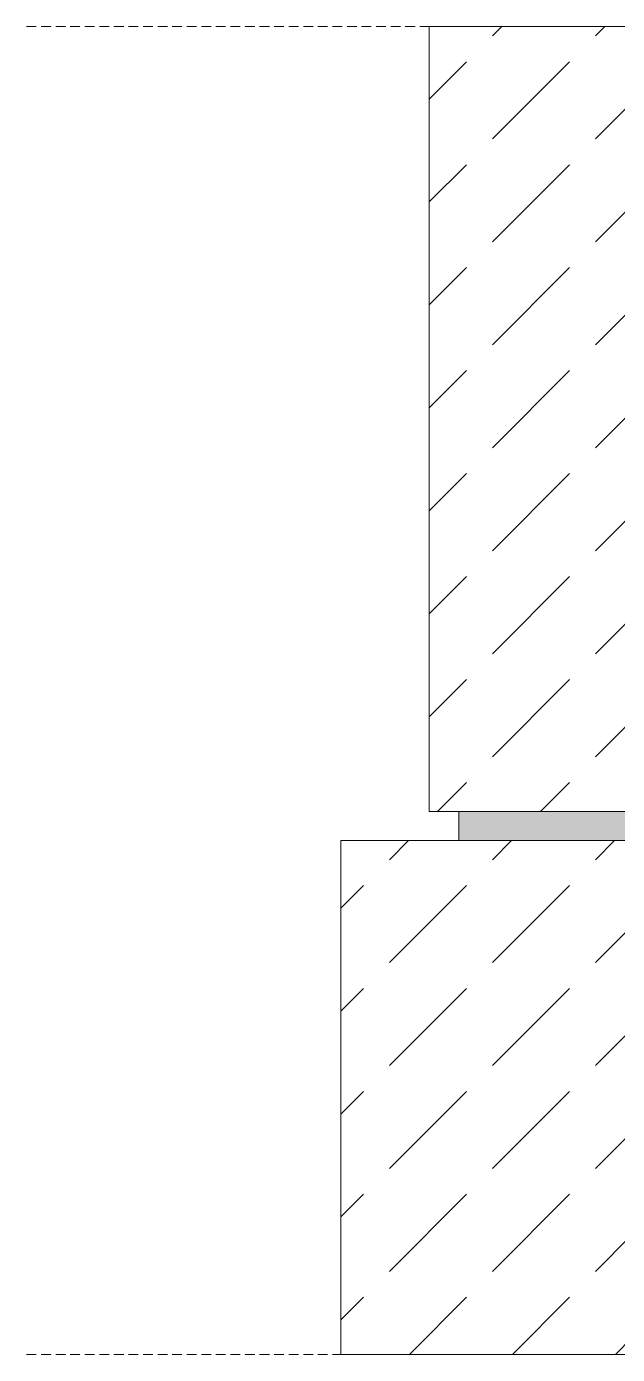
# Model space of a CAD drawing. Header units: millimetres. Extents: x -5804 to 56024, y 506 to 54141.
# Drawn here: x 50111 to 51328, y 41145 to 43881 of the extents above; entities that cross this region are included whole.
import ezdxf

# ---------------------------------------------------------------- set-up
doc = ezdxf.new("R2010")
doc.units = ezdxf.units.MM
doc.linetypes.add('Hidden Line', pattern=[30.00000000000001, 20, -10.00000000000001])
for name, color, linetype, lineweight in [('2D Drafting - General102', 254, 'Continuous', 13), ('2D Drafting - General2', 251, 'Continuous', 15), ('2D Drafting - General81', 251, 'Continuous', 20)]:
    doc.layers.add(name, color=color, linetype=linetype, lineweight=lineweight)
pattern_1 = [(44.99999999999999, (205926.1967906109, 328118.3705683598), (-212.1320343559642, 212.1320343559643), [225, -75]), (44.99999999999999, (205926.1967906109, 328330.5026027157), (-212.1320343559642, 212.1320343559643), [225, -75])]

msp = doc.modelspace()

# ---------------------------------------------------------------- hatches: boundary and pattern name
at = {"layer": '2D Drafting - General102', "linetype": 'Continuous'}
msp.add_hatch(color=256, dxfattribs=at).paths.add_polyline_path([(51001.17095756959, 42203.96213839835), (51749.50565063514, 42203.96213839835), (51749.50565063514, 42508.56720509593), (51689.50565063526, 42508.56720509593), (51689.50565063526, 42263.96213839823), (51001.17095756959, 42263.96213839823)])
at = {"layer": '2D Drafting - General81', "linetype": 'Continuous'}
h = msp.add_hatch(dxfattribs=at)
h.set_pattern_fill('BETON', color=256, scale=3, style=0, pattern_type=2)
h.set_pattern_definition(pattern_1)
h.paths.add_polyline_path([(50940.0709482118, 42263.96213839823), (51540.0709593241, 42263.96213839823), (51540.0709593241, 42791.42886706817), (51540.0709593241, 43881.01673517851), (50940.0709482118, 43881.01673517851), (50940.0709482118, 42791.42886706817)])
h = msp.add_hatch(dxfattribs=at)
h.set_pattern_fill('BETON', color=256, scale=3, style=0, pattern_type=2)
h.set_pattern_definition(pattern_1)
h.paths.add_polyline_path([(51358.17095716987, 41145.2735313146), (51358.17095716987, 42203.96213839835), (50758.17094605745, 42203.96213839835), (50758.17094605745, 41145.2735313146)])

# ---------------------------------------------------------------- linework, layer by layer
at = {"layer": '2D Drafting - General2', "linetype": 'Hidden Line'}
for p, q in [((50110.74411460329, 43881.01672549287), (53165.4809600866, 43881.01672549287)), ((50110.74411460329, 41145.27349225196), (53165.4809600866, 41145.27349225196))]:
    msp.add_line(p, q, dxfattribs=at)
at = {"layer": '2D Drafting - General2', "linetype": 'Continuous', "flags": 128}
for points in [[(50940.0709482118, 42263.96213839823), (51540.0709593241, 42263.96213839823), (51540.0709593241, 42791.42886706817), (51540.0709593241, 43881.01673517851), (50940.0709482118, 43881.01673517851), (50940.0709482118, 42791.42886706817)], [(51001.17095756959, 42203.96213839835), (51749.50565063514, 42203.96213839835), (51749.50565063514, 42508.56720509593), (51689.50565063526, 42508.56720509593), (51689.50565063526, 42263.96213839823), (51001.17095756959, 42263.96213839823)], [(51358.17095716987, 41145.2735313146), (51358.17095716987, 42203.96213839835), (50758.17094605745, 42203.96213839835), (50758.17094605745, 41145.2735313146)]]:
    msp.add_lwpolyline(points, close=True, dxfattribs=at)

doc.saveas('drawing.dxf')
